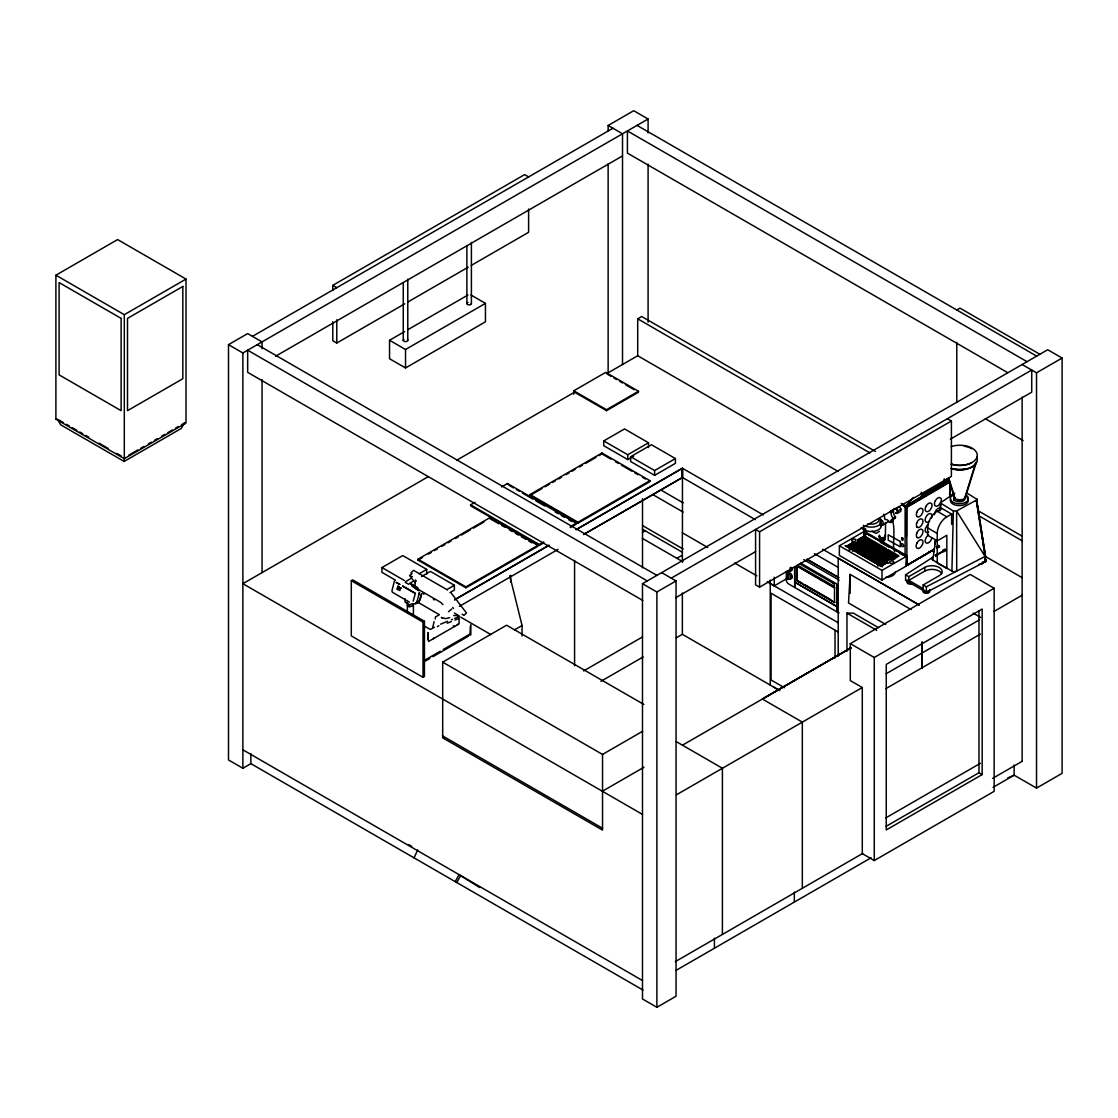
<?xml version="1.0" encoding="UTF-8"?>
<svg xmlns="http://www.w3.org/2000/svg" width="1118" height="1118" viewBox="0 0 1118 1118"><rect width="100%" height="100%" fill="white"/><g stroke="black" fill="none" stroke-linecap="round" stroke-linejoin="round"><path stroke-width="1.5" d="M351.29 580.689L351.29 635.904L423.023 677.326L424.435 676.516L424.435 621.287L352.687 579.879L351.29 580.689L423.023 622.111L424.435 621.287M407.343 612.496L407.343 601.945M413.408 615.347L413.408 604.768M423.023 677.326L423.023 622.111M428.124 632.564L428.124 639.971M435.307 618.925L435.307 617.29M459.093 618.17L459.093 623.858L428.543 641.494M522.064 635.946L522.064 625.507L509.766 575.812M606.543 373.733L637.707 355.734L637.707 318.826L641.704 316.506L875.436 451.462M838.207 656.224L838.207 558.189L919.08 604.95M850.295 643.633L850.295 680.596L862.285 687.514L862.285 853.635L874.262 860.553L994.154 791.334L994.154 588.264L970.172 574.414L850.295 643.633L874.262 657.482L994.154 588.264M874.262 860.553L874.262 657.482M922.112 668.215L922.112 642.081M937.233 539.714L937.233 562.983L946.834 568.517L946.834 535.284L937.233 540.819L927.647 535.284L927.647 527.892A13.57 7.826 -60 0 1 937.233 511.289L942.027 508.508M950.23 481.802L950.244 497.189M933.544 549.763L906.572 565.554L906.74 556.554L864.046 532.238L864.046 531.26L906.74 555.576L906.516 565.554M863.962 535.242L864.06 541.322L849.261 549.902L864.158 541.336L863.096 541.042L863.473 540.287L864.997 541.14L863.962 541.266L864.018 535.256L864.158 541.336L888.978 555.576M892.276 510.101A4.64 2.697 59.5 0 0 892.667 510.018L893.506 511.15A4.905 2.851 59.5 0 0 895.476 516.949L895.42 518.095L893.114 519.451A4.682 2.725 59.5 0 0 891.787 519.535A4.961 2.893 59.5 0 0 890.683 522.427L889.774 522.441A4.64 2.697 59.5 0 0 885.344 519.618L884.506 518.5A4.905 2.851 59.5 0 0 883.653 514.238M906.684 565.526L933.991 549.427L906.6 565.512L906.796 556.596L906.74 560.719M966.637 492.842L977.356 499.592L956.617 510.954L956.715 571.088A3.396 1.956 0 0 1 951.921 571.088L953.375 511.024L940.308 502.904L954.786 493.164M882.703 541.741L884.785 539.714L883.388 538.191L884.981 537.017L883.038 538.387L882.703 541.741L881.068 541.475L879.405 536.277L880.411 540.343L882.968 540.763L884.785 539.714C887.916 534.474 876.945 541.098 879.349 535.117M457.933 616.549L457.989 615.585L453.712 615.501M55.9 419.166L124.308 458.659L186.021 423.037L186.021 279.067L117.6 239.573L55.9 275.196L55.9 419.166L57.493 419.166L60.665 424.798L124.14 461.441L124.308 457.737L125.118 458.198M893.114 519.451L893.17 518.291A4.905 2.851 59.5 0 1 891.214 512.519L890.347 511.359L892.653 510.004M911.1 609.576L850.141 574.372L848.534 602.979L885.708 624.445M414.96 586.335L415.393 580.004L416.259 581.122M880.788 519.716C877.728 532.559 887.874 521.156 880.341 519.982M864.06 541.252L864.144 535.76M935.249 555.241L935.92 556.065L943.913 550.811L935.361 555.087L935.99 556.009M944.43 549.581C945.395 547.415 947.016 552.516 944.836 550.615M895.336 513.246L897.265 513.428L897.558 511.136L895.909 508.676L893.967 508.494M895.909 508.676L899.347 506.65L900.996 509.123L900.717 511.401L897.265 513.428M882.968 524.831L885.582 522.819L885.358 537.045A3.214 1.859 0 0 1 883.639 538.065L880.187 537.814L879.475 536.528L881.068 541.475M905.077 556.862L905.147 506.272L947.184 481.565L944.263 479.901M951.921 571.088L932.775 560.048L935.724 539.728M939.889 510.94L940.923 503.827M933.53 552.25L934.033 548.896M934.788 543.865L935.277 540.511M940.28 506.985L940.783 503.631M421.724 593.896L420.256 599.528L418.453 601.736M432.68 627.715L434.105 621.524M394.556 580.34L391.915 591.017L392.516 592.33L409.44 602.113M397.281 589.158L397.966 586.125L398.93 586.643L398.134 589.787L397.183 589.27L398.022 586.293M401.502 588.138L400.579 587.593L399.853 590.653M413.171 601.177L415.379 593.323L402.815 586.07M412.71 604.013L416.511 603.441L419.529 592.358L419.026 594.259M421.444 593.616L419.04 602.309L415.071 603.51M975.804 462.377L965.351 496.001A5.646 3.256 0 0 1 960.6 500.053A5.646 3.256 0 0 1 954.213 496.825M965.323 497.664L976.238 462.433A16.952 9.782 0 0 1 951.376 468.386M417.196 601.26L416.525 603.357L415.044 603.454M902.142 505.043L905.077 506.72L902.296 504.344M916.536 512.589L917.738 510.395A4.961 2.837 -60.3 0 1 921.148 508.243L922.448 508.858A4.696 2.697 -60.3 0 1 922.588 512.673L921.386 514.853A4.961 2.837 -60.3 0 1 917.962 517.019L916.662 516.404M916.536 523.168L917.738 520.988A4.961 2.837 -60.3 0 1 921.148 518.836L922.448 519.437A4.696 2.697 -60.3 0 1 922.588 523.252L921.386 525.446A4.961 2.837 -60.3 0 1 917.962 527.598L916.662 526.983M916.536 533.482L917.738 531.288A4.961 2.837 -60.3 0 1 921.148 529.135L922.448 529.75A4.696 2.697 -60.3 0 1 922.588 533.566L921.386 535.746A4.961 2.837 -60.3 0 1 917.962 537.898L916.662 537.297M414.051 857.869L417.713 849.946M456.815 882.563L455.25 881.655L459.009 874.611L460.574 875.59L456.815 882.563L643.06 990.087M185.211 423.498L184.414 423.037L181.242 428.474L124.14 461.441M894.847 551.663C891.549 547.918 896.049 529.499 892.374 520.89M906.866 565.387L933.656 549.735M879.461 531.343L876.484 533.258A8.315 4.835 59.7 0 1 872.082 530.966M905.077 506.72L946.918 481.732M905.398 506.524L913.434 497.412M433.337 638.769L434.077 637.749M457.164 625.018L457.723 624.235M412.081 606.18L413.255 604.964M451.784 608.989L448.444 611.756M463.159 614.942L462.111 614.173M463.956 615.431L466.472 612.957L451.351 593.267M787.547 574.219L790.496 574.442A3.186 1.845 60 0 1 790.412 578.9L787.435 579.082L788.232 573.087A3.186 1.845 60 0 0 787.687 576.86M943.354 550.475L943.913 551.453M976.699 500.487L985.503 556.191L984.692 562.13A3.396 1.956 0 0 1 982.121 562.326M932.775 560.048A3.396 1.956 0 0 1 932.775 557.281L905.58 574.792L905.58 580.34L926.361 592.33L985.936 561.404A3.396 1.956 0 0 0 985.405 559.042M880.76 525.25L882.354 525.083M398.93 586.643L398.539 588.208M398.469 589.857L399.224 586.978M897.558 511.136L900.996 509.123M906.894 505.657L945.702 482.934M949.909 481.592L906.67 506.915L906.964 565.247M950.16 482.026L906.964 507.32L905.077 506.524M881.389 525.74L888.195 521.659L887.371 522.246M849.624 549.749L864.088 541.378M865.556 542.244L865.556 528.59M891.186 512.491L893.506 511.15M893.17 518.291L895.476 516.935M890.669 522.427L892.989 521.072A4.961 2.893 59.5 0 1 894.093 518.179M621.594 512.701L682.357 477.428L682.357 468.204L576.175 529.513M762.378 699.043L851.259 647.629L762.378 699.043L802.333 722.116L802.333 888.293M55.9 275.196L124.308 314.689L186.021 279.067M455.25 881.655L250.865 763.65L242.872 768.262L228.491 759.96L228.491 344.665L247.665 333.583L262.059 341.898L262.059 348.704M608.136 130.708L608.136 125.482L633.71 110.71L648.091 119.011L648.091 132.902M332.787 290.554L332.787 285.369L524.608 174.618L528.604 176.923M252.458 336.364L612.93 128.249M228.491 344.665L242.872 352.967L648.091 119.011M275.629 356.209L622.516 155.933M128.822 455.138L137.835 449.939M140.84 448.192L143.845 446.459M148.359 443.86L151.363 442.127M154.368 440.394L157.372 438.661M161.872 436.048L164.877 434.315M167.896 432.582L172.396 429.983M175.4 428.25L178.405 426.503M181.409 424.77L184.414 423.037M332.787 321.704L332.787 340.738L336.784 343.044L404.758 303.803M407.777 302.056L468.19 267.188M471.209 265.441L528.604 232.306L528.604 209.052M470.916 294.97L485.45 303.369L485.45 321.816L405.527 367.962L389.539 358.738L389.539 340.277L404.618 331.571M407.637 329.824L467.953 295.012M389.539 340.277L405.527 349.501L485.45 303.369M573.772 394.249L573.772 390.811L605.732 372.35L638.504 391.272L638.504 392.194L606.543 410.641L574.568 392.194L456.815 460.169M428.124 476.743L242.872 583.694L642.487 814.407M573.772 390.811L606.543 409.719L638.504 391.272M543.739 542.873L539.309 545.444L470.58 505.755L470.58 504.833L475.01 502.275M501.591 486.931L507.502 483.507L576.231 523.196L576.231 524.118L570.32 527.528M395.451 580.144L381.965 572.346L381.965 567.553L402.746 555.562L426.713 569.397L426.713 574.191M633.682 456.13L627.743 459.568L603.762 445.719L603.762 440.925L624.543 428.921L648.524 442.77L648.524 447.563M417.964 559.196L489.894 517.676L537.856 545.36L537.856 546.283L465.913 587.802L417.964 560.118L417.964 559.196L465.913 586.88L537.856 545.36M530.044 494.533L601.973 453L649.935 480.684L649.935 481.606L578.006 523.14L530.044 495.456L530.044 494.533L578.006 522.218L649.935 480.684M417.964 560.118L422.464 557.533M428.46 554.067L431.45 552.334M434.455 550.601L437.445 548.882M441.945 546.283L444.936 544.55M447.941 542.817L450.931 541.084M455.431 538.499L458.422 536.766M461.427 535.033L470.412 529.834M473.417 528.115L483.898 522.05M530.044 495.456L542.034 488.538M545.025 486.805L549.525 484.206M552.53 482.473L555.52 480.754M558.525 479.021L561.515 477.288M566.015 474.689L569.006 472.956M572.011 471.237L575.001 469.504M579.501 466.905L582.492 465.172M585.497 463.439L595.978 457.388M598.982 455.655L601.973 453.922L610.973 459.121M405.932 581.402L410.39 578.831M419.292 573.688L426.713 569.397M603.762 440.925L627.743 454.76L648.524 442.77M412.584 581.695L409.621 583.414L412.626 585.133M421.5 576.553L430.402 571.41L454.383 585.259L454.383 590.052L449.925 592.624M630.636 456.717L651.417 444.712L675.398 458.562L675.398 463.355L654.617 475.36L630.636 461.51L630.636 456.717L654.617 470.552L675.398 458.562M411.815 603.762L409.887 604.88L405.093 602.113L405.093 598.675M446.962 589.535L454.383 585.259M470.58 504.833L539.309 544.508L543.739 541.951M570.32 526.606L576.231 523.196M454.509 599.751L548.924 545.249M454.663 599.835L549.078 545.332M576.063 529.764L682.455 468.344L682.455 532.923M956.784 309.979L959.985 308.135L1039.866 354.266M435.643 616.87L439.053 614.9M459.4 606.347L558.036 549.399M583.456 534.544L682.525 477.526L755.335 519.646M434.371 627.24L430.779 629.308M437.306 626.625L438.913 625.773M642.431 532.28L645.1 530.729M425.567 659.718L440.254 651.235M443.203 649.544L469.644 634.269M470.063 633.934L470.357 626.136M425.497 660.976L429.941 658.404M432.918 656.699L468.512 636.142M469.993 635.29L470.832 634.8L470.832 624.529M442.686 662.135L602.532 754.426L602.532 830.101L442.686 737.81L442.686 662.135L506.622 625.214L643.842 704.452M514.573 629.825L522.064 625.507M661.674 572.612L676.055 580.913L676.055 996.222L656.881 1007.29L642.487 998.989L642.487 583.694L1047.72 349.738L1062.1 358.039L1062.1 773.335L1036.526 788.106L1014.152 775.179L1007.737 777.946M671.261 578.146L1031.732 370.03L1031.732 392.18L950.412 439.136M759.583 531.777L951.404 421.025L951.404 476.408L759.583 587.146L755.586 584.84L755.586 529.471L759.583 531.777L759.583 587.146M642.487 583.694L656.881 591.995L676.055 580.913M1022.131 364.496L1036.526 372.811L1062.1 358.039M675.775 597.697L755.586 551.621M583.638 670.926L642.515 636.925M600.953 681.309L643.157 656.937M676.334 637.791L682.357 634.311L682.357 593.015M839.366 545.766L863.725 531.707L906.363 556.317L906.363 565.987L882.004 580.046L839.366 555.436L839.366 545.766L882.004 570.39L906.363 556.317M767.269 581.849L774.271 585.86L786.261 578.942M849.4 549.651L863.725 541.378L894.596 559.196M834.88 587.635L797.26 565.918L797.26 580.689L802.081 583.121M880.607 540.525L881.767 539.854M937.233 540.819L937.233 533.426A13.57 7.826 -60 0 1 946.834 516.823L951.628 514.056L951.628 524.398M832.994 583.568L833.371 583.344A1.593 0.922 60 0 1 834.503 585.301A1.593 0.922 60 0 1 833.371 585.958L798.014 565.54A1.593 0.922 60 0 1 797.455 565.037M908.78 576.636L924.768 567.413A10.174 5.87 0 0 1 939.148 567.413A10.174 5.87 0 0 1 939.148 575.714L923.175 584.952L923.175 588.641L908.78 580.34L908.78 576.636L905.58 574.792M602.532 754.426L642.682 731.242M908.78 580.34L924.768 571.102A10.174 5.87 0 0 1 941.789 573.744M602.378 791.251L644.01 767.214M682.455 745.189L851.343 647.685M676.488 794.786L862.285 687.514M886.197 673.707L979.564 619.791M994.014 611.462L1022.131 595.223M885.749 688.73L980.416 634.074M885.749 817.929L980.416 763.273M886.057 826.37L978.963 772.734L982.163 774.578L982.163 609.03L886.253 664.399L886.253 829.947L982.163 774.578M675.286 961.648L862.733 853.425M992.658 778.352L1022.131 761.344M675.901 970.466L871.118 857.758M993.063 787.351L1014.152 775.179L1014.152 765.145M584.644 533.915L622.516 512.17M676.865 558.301L682.204 555.227M923.175 584.952L926.361 586.796L985.503 556.191L976.391 500.64L985.07 556.429L956.617 510.954L953.375 511.024M901.751 537.856L901.695 539.589A1.439 0.852 59 0 0 902.925 540.329L902.981 538.583M458.017 617.066L459.582 616.27M440.576 624.165L447.549 621.328M451.365 619.777L452.538 619.288M454.733 618.408L457.583 617.248M447.214 623.215L451.309 621.552M454.956 620.071L459.232 618.324M882.354 521.184L880.746 521.17M449.702 617.611L445.803 618.645L441.68 617.625M790.957 567.259A3.186 1.845 60 0 1 790.412 571.032L787.491 571.284M892.989 521.072L892.08 521.1A4.64 2.697 59.5 0 0 891.703 520.499M846.955 651.375L846.955 613.125L853.355 613.125L878.524 627.673M409.929 606.85L407.343 605.439M407.888 606.599L412.179 606.194L413.408 604.88L412.877 603.846M867.806 523.853L872.571 524.16A7.84 4.528 0 0 0 878.86 520.471L878.776 518.626M880.677 538.01L881.781 538.345A2.446 1.411 0 0 0 883.597 538.163L884.31 537.758A2.446 1.411 0 0 0 884.52 537.506M411.34 576.287L412.444 576.706M861.195 527.794L865.011 530.421L868.868 531.385A10.551 6.093 0 0 0 873.186 531.427L875.198 531.064A9.95 5.744 0 0 0 880.537 527.934L881.124 526.774A10.551 6.093 0 0 0 880.998 524.286L880.313 521.715M879.852 537.618L880.341 537.856A2.655 1.537 0 0 1 879.768 537.199A2.432 1.411 0 0 1 880.09 536.123M885.917 562.969C889.788 564.003 886.029 560.216 885.917 562.969A9.182 5.297 0 0 0 877.854 565.708M405.275 582.31L408.685 584.281M946.89 479.874L950.146 481.746L950.188 497.105L950.188 481.774L950.16 497.356M901.192 503.435L905.58 505.937M905.314 506.091L906.712 506.887L906.474 536.43M880.271 542.23L889.229 547.331M899.683 553.284L902.673 554.989M845.082 545.584L882.423 566.84M637.05 125.384L1036.679 356.111M1027.037 361.673L627.422 130.96L627.422 153.11L1007.43 372.504M608.136 125.482L622.516 133.783L622.516 364.496M985.419 418.803L1023.11 440.562M947.407 418.719L951.404 421.025M949.336 494.128L952.354 495.861M979.494 511.541L1021.712 535.913M637.707 318.826L869.93 452.902M978.516 515.58L1022.243 540.832M940.378 507.558L953.277 515.007M937.233 511.289L946.834 516.823M637.707 355.734L838.262 471.53M986.048 556.848L1022.243 577.74M927.647 527.892L937.233 533.426M607.982 374.572L610.889 376.249M613.796 377.926L616.703 379.603M619.61 381.28L622.516 382.957M625.423 384.634L634.144 389.665M973.177 613.111L980.668 617.429M682.357 468.204L763.287 514.923M822.708 549.259L919.234 604.95M814.421 553.662L838.207 567.399M332.787 285.369L336.784 287.675M807.224 559.293L838.835 577.545M807.042 559.405L838.64 577.643M803.66 559.615L838.262 579.599A3.186 1.845 60 0 1 839.129 580.298M800.642 563.095L836.767 583.945L836.767 611.756M799.482 563.779L833.371 583.344M615.459 461.706L618.464 463.439M621.454 465.172L631.949 471.237M634.94 472.956L637.945 474.689M642.445 477.288L645.435 479.021M660.598 489.852L683.168 502.876M653.08 494.743L683.168 512.114M805.086 584.854L830.66 599.625M797.26 580.689L834.88 602.406M836.669 606.375L794.716 582.157L836.669 606.487M846.955 613.125L876.694 630.3M707.764 547.513L682.357 532.797L682.357 562.047M734.54 562.969L756.844 575.826M770.637 583.778L838.207 622.768M838.207 632.005L771.071 593.239L771.071 679.996L784.459 687.724M642.543 525.572L683.168 549.022M642.431 529.191L681.91 551.999M642.347 538.359L682.916 561.781M508.997 485.296L513.469 487.881M516.46 489.614L519.451 491.333M522.441 493.066L532.895 499.103M535.885 500.822L544.857 506.007M555.311 512.044L558.301 513.763M561.292 515.496L564.283 517.215M568.769 519.8L571.745 521.533M257.252 344.665L656.881 575.379M647.28 580.913L247.665 350.2L247.665 372.35L642.766 600.45M498.894 523.783L489.894 518.598L489.894 517.676M501.884 525.516L504.875 527.249M509.375 529.834L512.379 531.567M515.37 533.3L518.375 535.033M521.365 536.766L525.865 539.351M528.856 541.084L531.861 542.817M682.357 634.311L779.735 690.561L773.726 687.081M447.438 589.941L413.52 570.362L411.005 572.835L411.522 573.506M381.965 567.553L404.436 580.535M418.076 589.284L440.66 602.322L442.924 604.572M454.369 613.041L458.757 615.571M460.784 617.206L490.942 634.619M676.418 741.709L722.41 768.262L722.41 934.382M399.839 584.351L396.024 582.31L399.657 584.421M402.634 586.139L415.197 593.392M417.671 602.155L439.053 614.509M453.265 625.787L454.565 626.527M424.519 626.15L430.22 629.434M58.988 420.019L63.433 422.59M66.409 424.309L69.372 426.028M72.349 427.733L76.807 430.304M79.769 432.023L82.746 433.742M85.709 435.447L88.685 437.166M99.069 443.161L107.985 448.304M116.887 453.447L121.345 456.018M442.532 735.882L602.532 828.256M242.872 749.815L642.487 980.528M411.019 583.694L417.741 587.747M411.396 584.532L414.666 586.447M408.713 844.579L411.717 846.368M415.742 587.118L417.908 588.459M412.025 586.209L418.677 590.528M441.358 617.388L442.518 618.114M462 876.484L479.762 887.594M415.407 588.334L418.705 590.57M938.631 547.121C941.007 548.267 938.268 543.516 938.058 546.143M883.038 538.387L884.785 539.714L884.058 538.247M884.953 535.159L885.596 536.277M452.72 607.451L453.517 608.444M411.969 573.758L409.579 575.532L415.071 582.688M901.276 545.291L901.765 546.045A1.803 1.062 59 0 0 903.037 546.66L903.47 546.367A1.663 0.978 59 0 0 903.386 544.941L902.897 544.186A1.803 1.062 59 0 0 901.639 543.572L901.206 543.865A1.803 1.062 59 0 0 901.262 545.277M883.402 540.134L883.863 541.07M948.875 478.378L954.339 496.001M948.441 478.448L954.395 497.664M976.741 498.67L977.23 502.122M977.733 505.574L979.466 517.648M979.955 521.1L980.444 524.552M980.947 527.989L981.688 533.174M982.177 536.626L982.68 540.064M983.169 543.516L983.672 546.968M984.413 552.152L984.902 555.59M770.246 583.568L770.246 580.102L770.26 685.082M682.455 468.33L682.455 477.568M1036.526 372.811L1036.526 788.106M1022.131 397.072L1022.131 761.4M985.503 556.191L985.503 561.739M978.963 610.666L978.963 772.734M956.784 342.401L956.784 402.27M947.184 478.49L947.184 482.054M944.291 478.797L944.291 481.872L921.316 495.316L921.316 492.255M926.361 586.796L926.361 592.33M924.768 567.413L924.768 571.102M922.07 642.053L922.07 668.201M882.004 570.39L882.004 580.046M864.144 528.94L864.144 532.35M863.725 531.707L863.725 541.378M863.501 525.32L863.501 529.694M850.141 574.372L850.141 593.406M835.02 630.161L835.02 657.915M794.716 566.672L794.716 587.481L794.632 566.574M794.339 892.052L794.339 902.086M790.077 567.748L790.077 570.991M790.077 573.981L790.077 578.858M788.19 574.638L788.19 579.515M786.345 571.354L786.345 580.032A3.186 1.845 60 0 0 788.609 583.945L838.262 612.622A3.186 1.845 60 0 0 839.129 612.916M774.271 577.209L774.271 585.86M714.416 938.184L714.416 948.232M656.881 591.995L656.881 1007.29M654.617 470.552L654.617 475.36M648.091 164.164L648.091 322.18M642.515 498.726L642.515 567.832M627.743 454.76L627.743 459.568M608.136 163.871L608.136 373.258M606.543 409.719L606.543 410.641M601.973 453L601.973 453.922M578.006 522.218L578.006 523.14M574.582 560.411L574.582 665.783M539.309 544.508L539.309 545.444M510.646 575.323L510.646 582.226M507.502 483.507L507.502 484.429M471.405 242.438L471.405 303.551M466.877 245.932L466.877 303.551M465.913 586.88L465.913 587.802M428.278 632.718L428.278 640.139M407.777 279.165L407.777 340.277M405.527 349.501L405.527 367.962M403.263 282.658L403.263 340.277M336.784 319.79L336.784 343.044M262.059 379.687L262.059 572.612M250.865 753.588L250.865 763.65M242.872 352.967L242.872 768.262M124.308 314.689L124.308 458.659M407.483 339.62A2.264 1.3 0 0 1 406.812 341.353A2.264 1.3 0 0 1 403.794 341.116A2.264 1.3 0 0 1 403.919 339.355M471.321 303.216A2.264 1.3 0 0 1 469.909 304.781A2.264 1.3 0 0 1 467.086 304.096A2.264 1.3 0 0 1 468.009 302.419M791.991 567.609A3.186 1.845 60 0 1 790.552 570.571M787.757 574.233A3.186 1.845 60 0 1 789.867 572.905A3.186 1.845 60 0 1 792.243 576.483A3.186 1.845 60 0 1 790.552 578.439M951.152 446.585A17.413 10.048 0 0 1 977.258 455.292A17.413 10.048 0 0 1 951.152 463.998M976.671 457.304A17.413 10.048 0 0 1 970.452 467.883A17.413 10.048 0 0 1 951.152 468.61M971.849 462.586A16.952 9.782 0 0 1 951.376 464.138M964.247 446.208A16.952 9.782 0 0 1 971.849 448.737M965.03 496.825A5.185 2.991 0 0 1 964.331 498.321M962.43 499.411A5.185 2.991 0 0 1 957.246 499.411M955.345 498.321A5.185 2.991 0 0 1 954.66 496.825M954.213 500.515A5.646 3.256 0 0 1 954.395 499.662M964.135 469.113A16.504 9.531 0 0 1 955.583 469.113M967.182 497.762A9.042 5.227 0 0 1 960.53 505.56A9.042 5.227 0 0 1 950.621 499.033M965.742 494.841A9.042 5.227 0 0 1 965.742 502.22A9.042 5.227 0 0 1 952.955 502.22A9.042 5.227 0 0 1 952.955 494.841M964.82 497.692A5.646 3.256 0 0 1 958.615 501.772A5.646 3.256 0 0 1 954.465 496.895M953.71 500.375A5.646 3.256 0 0 1 953.892 499.536M983.183 561.837A3.396 1.956 0 0 1 979.033 564.227M929.757 589.563A3.396 1.956 0 0 1 926.361 591.52A3.396 1.956 0 0 1 922.979 589.563M929.645 590.905A3.396 1.956 0 0 1 925.494 593.295A3.396 1.956 0 0 1 923.971 590.024M910.387 582.296A3.396 1.956 0 0 1 907.103 579.823M912.777 583.568A3.396 1.956 0 0 1 908.682 583.875A3.396 1.956 0 0 1 907.103 581.667M880.97 523.364A10.453 6.037 0 0 1 865.08 525.991M880.327 518.794A10.523 6.079 0 0 1 880.718 523.308M894.945 518.025A4.682 2.725 59.5 0 1 895.42 518.095M894.987 508.746A2.278 1.328 59.7 0 1 897.447 511.192A2.278 1.328 59.7 0 1 895.811 512.603M916.914 516.264A4.696 2.697 -60.3 0 1 916.774 512.449M939.483 508.103A4.961 2.837 -60.3 0 0 936.059 510.255L934.858 512.435A4.696 2.697 -60.3 0 0 934.466 514.629M929.617 521.044A4.961 2.837 -60.3 0 1 927.004 522.302L925.704 521.701A4.696 2.697 -60.3 0 1 925.578 517.872L926.78 515.691A4.961 2.837 -60.3 0 1 930.19 513.539L931.504 514.14A4.696 2.697 -60.3 0 1 931.629 517.955M916.914 526.844A4.696 2.697 -60.3 0 1 916.774 523.028M928.737 532.042A4.961 2.837 -60.3 0 1 927.004 532.601L925.704 532A4.696 2.697 -60.3 0 1 925.578 528.185L926.78 525.991A4.961 2.837 -60.3 0 1 928.471 524.412M916.914 537.157A4.696 2.697 -60.3 0 1 916.774 533.328M931.937 537.716A4.696 2.697 -60.3 0 1 931.629 538.848L930.428 541.042A4.961 2.837 -60.3 0 1 927.004 543.194L925.704 542.579A4.696 2.697 -60.3 0 1 925.578 538.764L926.78 536.584A4.961 2.837 -60.3 0 1 928.471 534.991M895.211 571.927A9.182 5.297 0 0 1 885.973 577.265M877.854 565.778A9.182 5.297 0 0 1 885.875 563.123A9.391 5.422 0 0 1 888.279 563.318M869.594 553.731A9.182 5.297 0 0 1 866.911 557.505M852.447 551.118A9.182 5.297 0 0 1 860.469 548.463M860.259 548.253A9.391 5.422 0 0 1 869.58 553.648M901.751 537.73A1.439 0.852 59 0 1 902.981 538.471M846.298 546.269C848.338 548.672 849.093 544.089 846.298 546.269M848.087 547.303C850.113 549.707 850.868 545.109 848.087 547.303M848.185 545.179C850.225 547.596 850.98 542.999 848.185 545.179M849.862 548.323C851.888 550.727 852.643 546.143 849.862 548.323M849.96 546.213C851.986 548.617 852.685 544.047 849.96 546.213M850.071 544.103C852.112 546.492 852.81 541.951 850.071 544.103M851.636 549.343C853.663 551.747 854.431 547.163 851.636 549.343M851.734 547.233C853.775 549.637 854.529 545.053 851.734 547.233M851.846 545.123C853.872 547.527 854.641 542.943 851.846 545.123M851.958 543.013L854.152 543.124L852.028 542.845M853.411 550.377C855.438 552.781 856.206 548.197 853.411 550.377M853.509 548.267C855.55 550.671 856.304 546.073 853.509 548.267M853.621 546.143L855.815 546.269L853.705 545.989M853.733 544.033C855.731 546.45 856.556 541.853 853.733 544.033M855.186 551.398L857.38 551.509L855.27 551.23M855.298 549.287C857.296 551.691 858.121 547.107 855.298 549.287M855.396 547.177C857.436 549.581 858.191 544.997 855.396 547.177M855.508 545.067C857.534 547.471 858.303 542.887 855.508 545.067M855.605 542.957C857.646 545.36 858.4 540.763 855.605 542.957M856.961 552.418C859.001 554.835 859.756 550.238 856.961 552.418M857.073 550.308C859.099 552.711 859.854 548.127 857.073 550.308M857.171 548.197C859.211 550.601 859.966 546.017 857.171 548.197M857.282 546.087C859.309 548.491 860.077 543.907 857.282 546.087M857.38 543.977C859.421 546.381 860.175 541.797 857.38 543.977M857.492 541.867C859.518 544.27 860.287 539.687 857.492 541.867M857.604 539.756C859.63 542.16 860.385 537.562 857.604 539.756M858.736 553.452C860.776 555.856 861.531 551.272 858.736 553.452M858.848 551.342C860.874 553.745 861.643 549.162 858.848 551.342M858.945 549.231C860.986 551.635 861.74 547.037 858.945 549.231M859.057 547.107C861.084 549.525 861.852 544.927 859.057 547.107M859.169 544.997C861.195 547.401 861.95 542.817 859.169 544.997M859.267 542.887C861.293 545.291 861.992 540.721 859.267 542.887M859.379 540.777C861.405 543.18 862.174 538.596 859.379 540.777M859.476 538.666C861.517 541.07 862.271 536.486 859.476 538.666M860.511 554.472C862.551 556.876 863.306 552.292 860.511 554.472M860.622 552.362C862.649 554.766 863.417 550.182 860.622 552.362M860.72 550.252C862.761 552.655 863.515 548.072 860.72 550.252M860.832 548.141C862.858 550.545 863.627 545.961 860.832 548.141M860.944 546.031C862.97 548.435 863.669 543.865 860.944 546.031M861.042 543.921C863.082 546.325 863.837 541.727 861.042 543.921M861.153 541.797C863.18 544.214 863.948 539.617 861.153 541.797M861.251 539.687C863.292 542.09 864.046 537.506 861.251 539.687M861.363 537.576C863.389 539.98 864.158 535.396 861.363 537.576M862.285 555.506C864.326 557.91 865.08 553.312 862.285 555.506M862.397 553.382C864.424 555.8 865.192 551.202 862.397 553.382M862.509 551.272C864.535 553.689 865.234 549.12 862.509 551.272M862.607 549.162C864.647 551.565 865.402 546.981 862.607 549.162M862.719 547.051C864.745 549.455 865.514 544.871 862.719 547.051M862.816 544.941C864.857 547.345 865.611 542.761 862.816 544.941M862.928 542.831C864.955 545.235 865.723 540.651 862.928 542.831M863.138 538.596C865.164 541.014 865.933 536.416 863.138 538.596M863.25 536.486C865.276 538.89 866.031 534.306 863.25 536.486M864.074 556.526C866.101 558.93 866.855 554.346 864.074 556.526M864.172 554.416C866.212 556.82 866.967 552.236 864.172 554.416M864.284 552.306C866.31 554.71 867.065 550.126 864.284 552.306M864.382 550.196C866.422 552.585 867.121 548.044 864.382 550.196M864.494 548.072L866.688 548.197L864.577 547.918M864.591 545.961C866.632 548.365 867.386 543.781 864.591 545.961M864.703 543.851C866.73 546.255 867.498 541.671 864.703 543.851M864.815 541.741C866.841 544.145 867.596 539.561 864.815 541.741M864.913 539.631C866.953 542.034 867.708 537.451 864.913 539.631M865.025 537.52C867.051 539.924 867.82 535.34 865.025 537.52M865.849 557.547C867.875 559.964 868.574 555.394 865.849 557.547M865.947 555.436C867.987 557.84 868.686 553.284 865.947 555.436M866.059 553.326C868.085 555.73 868.854 551.146 866.059 553.326M866.157 551.216C868.197 553.62 868.952 549.036 866.157 551.216M866.268 549.106C868.295 551.509 869.063 546.926 866.268 549.106M866.38 546.995C868.406 549.399 869.161 544.815 866.38 546.995M866.478 544.885C868.518 547.289 869.273 542.691 866.478 544.885M866.59 542.761C868.616 545.179 869.385 540.581 866.59 542.761M866.688 540.651C868.728 543.055 869.483 538.471 866.688 540.651M866.799 538.541C868.826 540.944 869.594 536.361 866.799 538.541M867.624 558.581C869.65 560.984 870.419 556.401 867.624 558.581M867.722 556.471C869.762 558.874 870.517 554.276 867.722 556.471M867.834 554.36C869.86 556.764 870.629 552.166 867.834 554.36M867.945 552.236C869.972 554.64 870.726 550.056 867.945 552.236M868.043 550.126C870.07 552.53 870.838 547.946 868.043 550.126M868.155 548.016C870.181 550.419 870.936 545.836 868.155 548.016M868.253 545.905C870.293 548.309 871.048 543.725 868.253 545.905M868.365 543.795C870.391 546.199 871.16 541.615 868.365 543.795M868.462 541.685C870.503 544.089 871.257 539.491 868.462 541.685M868.574 539.561C870.601 541.978 871.369 537.381 868.574 539.561M869.399 559.601L871.593 559.713L869.483 559.447M869.497 557.491C871.537 559.894 872.292 555.311 869.497 557.491M869.608 555.38C871.635 557.784 872.403 553.2 869.608 555.38M869.72 553.27C871.747 555.674 872.501 551.09 869.72 553.27M869.818 551.16C871.858 553.564 872.613 548.966 869.818 551.16M869.93 549.036C871.956 551.453 872.725 546.856 869.93 549.036M870.028 546.926C872.068 549.329 872.823 544.745 870.028 546.926M870.139 544.815C872.166 547.219 872.934 542.635 870.139 544.815M870.251 542.705C872.264 545.109 872.962 540.539 870.251 542.705M870.349 540.595C872.375 542.999 873.144 538.415 870.349 540.595M871.174 560.635C873.2 563.039 873.969 558.441 871.174 560.635M871.285 558.511C873.312 560.929 874.066 556.331 871.285 558.511M871.383 556.401C873.424 558.804 874.178 554.221 871.383 556.401M871.495 554.29C873.521 556.694 874.276 552.11 871.495 554.29M871.593 552.18C873.633 554.584 874.388 550 871.593 552.18M871.705 550.07C873.731 552.474 874.5 547.89 871.705 550.07M871.802 547.96C873.829 550.363 874.528 545.794 871.802 547.96M871.914 545.85C873.955 548.239 874.653 543.697 871.914 545.85M872.026 543.725C874.052 546.143 874.807 541.545 872.026 543.725M872.124 541.615C874.164 544.019 874.919 539.435 872.124 541.615M872.948 561.655C874.975 564.059 875.743 559.475 872.948 561.655M873.06 559.545C875.087 561.949 875.841 557.365 873.06 559.545M873.158 557.435C875.198 559.839 875.953 555.241 873.158 557.435M873.27 555.325C875.296 557.728 876.065 553.13 873.27 555.325M873.368 553.2C875.408 555.604 876.163 551.02 873.368 553.2M873.479 551.09C875.506 553.494 876.274 548.91 873.479 551.09M873.591 548.98C875.618 551.384 876.372 546.8 873.591 548.98M873.689 546.87C875.729 549.273 876.484 544.69 873.689 546.87M873.801 544.759C875.827 547.163 876.596 542.579 873.801 544.759M873.899 542.649C875.939 545.053 876.694 540.455 873.899 542.649M874.723 562.675C876.764 565.079 877.518 560.495 874.723 562.675M874.835 560.565C876.861 562.969 877.63 558.385 874.835 560.565M874.933 558.455C876.973 560.859 877.728 556.275 874.933 558.455M875.045 556.345C877.071 558.748 877.84 554.165 875.045 556.345M875.156 554.235C877.183 556.638 877.937 552.054 875.156 554.235M875.254 552.124C877.281 554.528 878.049 549.93 875.254 552.124M875.366 550C877.392 552.418 878.147 547.82 875.366 550M875.464 547.89C877.504 550.294 878.259 545.71 875.464 547.89M875.576 545.78C877.602 548.183 878.371 543.6 875.576 545.78M875.673 543.669C877.714 546.073 878.469 541.489 875.673 543.669M876.498 563.71C878.538 566.113 879.293 561.529 876.498 563.71M876.61 561.599C878.636 564.003 879.405 559.405 876.61 561.599M876.708 559.475C878.734 561.893 879.433 557.323 876.708 559.475M876.819 557.365C878.846 559.769 879.614 555.185 876.819 557.365M876.931 555.255C878.958 557.658 879.712 553.075 876.931 555.255M877.029 553.144L879.223 553.256L877.113 552.977M877.141 551.034C879.139 553.438 879.964 548.854 877.141 551.034M877.239 548.924C879.279 551.328 880.034 546.744 877.239 548.924M877.35 546.814C879.377 549.217 880.145 544.62 877.35 546.814M877.462 544.69C879.489 547.107 880.243 542.51 877.462 544.69M878.287 564.744C880.327 567.147 881.082 562.564 878.287 564.744M878.385 562.62C880.411 565.023 881.11 560.453 878.385 562.62M878.496 560.509C880.523 562.913 881.277 558.329 878.496 560.509M878.594 558.399C880.635 560.803 881.389 556.205 878.594 558.399M878.706 556.289C880.732 558.693 881.501 554.095 878.706 556.289M878.804 554.165C880.844 556.568 881.599 551.985 878.804 554.165M878.916 552.054C880.942 554.458 881.711 549.874 878.916 552.054M879.014 549.944C881.054 552.348 881.809 547.764 879.014 549.944M879.125 547.834C881.152 550.238 881.92 545.654 879.125 547.834M879.237 545.724C881.264 548.127 882.018 543.544 879.237 545.724M880.076 565.764C882.102 568.168 882.857 563.584 880.076 565.764M880.173 563.654C882.214 566.057 882.968 561.474 880.173 563.654M880.271 561.529C882.298 563.933 883.052 559.349 880.271 561.529M880.369 559.419C882.409 561.823 883.164 557.239 880.369 559.419M880.481 557.309C882.507 559.713 883.276 555.129 880.481 557.309M880.579 555.199C882.619 557.602 883.374 553.019 880.579 555.199M880.691 553.089C882.717 555.492 883.486 550.894 880.691 553.089M880.802 550.964C882.829 553.382 883.583 548.784 880.802 550.964M880.9 548.854C882.94 551.258 883.695 546.674 880.9 548.854M881.012 546.744C883.038 549.148 883.807 544.564 881.012 546.744M881.948 564.674C883.989 567.078 884.743 562.494 881.948 564.674M882.06 562.564C884.086 564.967 884.855 560.384 882.06 562.564M882.144 560.439C884.184 562.857 884.939 558.259 882.144 560.439M882.256 558.329C884.282 560.733 885.051 556.149 882.256 558.329M882.368 556.219C884.394 558.623 885.149 554.039 882.368 556.219M882.465 554.109C884.492 556.512 885.26 551.929 882.465 554.109M882.577 551.999C884.604 554.402 885.358 549.818 882.577 551.999M882.675 549.888C884.715 552.292 885.47 547.708 882.675 549.888M882.787 547.778C884.813 550.182 885.512 545.612 882.787 547.778M883.835 563.598C885.861 566.001 886.63 561.404 883.835 563.598M883.933 561.474C885.973 563.891 886.728 559.293 883.933 561.474M884.031 559.363C886.057 561.767 886.826 557.183 884.031 559.363M884.142 557.253C886.169 559.657 886.923 555.059 884.142 557.253M884.24 555.129C886.281 557.533 887.035 552.949 884.24 555.129M884.352 553.019C886.378 555.422 887.077 550.853 884.352 553.019M884.45 550.908C886.49 553.312 887.245 548.728 884.45 550.908M884.562 548.798C886.588 551.202 887.357 546.618 884.562 548.798M885.819 560.398C887.86 562.801 888.614 558.203 885.819 560.398M885.917 558.273C887.944 560.677 888.712 556.093 885.917 558.273M886.015 556.163C888.055 558.567 888.81 553.983 886.015 556.163M886.127 554.053C888.153 556.457 888.922 551.859 886.127 554.053M886.225 551.929C888.265 554.332 888.964 549.79 886.225 551.929M886.336 549.818L888.53 549.944L886.42 549.665M887.706 559.307C889.732 561.711 890.431 557.141 887.706 559.307M887.79 557.183C889.83 559.587 890.529 555.031 887.79 557.183M887.902 555.073C889.928 557.477 890.697 552.893 887.902 555.073M888.013 552.963C890.04 555.366 890.794 550.783 888.013 552.963M888.111 550.853C890.152 553.256 890.906 548.672 888.111 550.853M889.593 558.217C891.619 560.621 892.374 556.037 889.593 558.217M889.676 556.093C891.703 558.511 892.471 553.913 889.676 556.093M889.788 553.983C891.815 556.387 892.569 551.803 889.788 553.983M889.886 551.873C891.926 554.276 892.681 549.693 889.886 551.873M891.367 559.252C893.394 561.655 894.148 557.057 891.367 559.252M891.465 557.127C893.506 559.531 894.26 554.947 891.465 557.127M891.563 555.017C893.589 557.421 894.358 552.823 891.563 555.017M891.661 552.893C893.701 555.311 894.456 550.713 891.661 552.893M893.24 558.161C895.28 560.565 896.035 555.981 893.24 558.161M893.352 556.051C895.378 558.455 896.147 553.857 893.352 556.051M893.436 553.927C895.476 556.331 896.231 551.747 893.436 553.927M895.127 557.071C897.153 559.475 897.922 554.891 895.127 557.071M895.239 554.961C897.265 557.365 898.02 552.781 895.239 554.961M897.013 555.981C899.04 558.385 899.794 553.801 897.013 555.981M851.623 540.134L851.72 540.791A2.04 1.174 0 0 0 852.852 541.489L854.543 541.475A2.404 1.384 0 0 0 855.815 540.791L855.899 539.798A2.04 1.174 0 0 0 854.767 539.114L853.076 539.114A2.404 1.384 0 0 0 851.804 539.812L851.623 540.134M889.439 561.963L889.523 562.62A2.04 1.174 0 0 0 890.669 563.318L892.36 563.304A2.404 1.384 0 0 0 893.617 562.62L893.715 561.627A2.04 1.174 0 0 0 892.569 560.943L890.878 560.943A2.404 1.384 0 0 0 889.621 561.641L889.439 561.963M928.862 551.551L929.533 552.376L928.904 551.453M936.465 546.59C937.08 550.531 939.204 545.724 936.465 546.59M936.856 546.94L937.513 547.764L936.856 546.94M942.865 550.28C943.48 554.221 945.59 549.413 942.865 550.28M926.095 506.161L925.578 507.292A4.696 2.697 -60.3 0 0 925.704 511.108L927.004 511.723A4.961 2.837 -60.3 0 0 930.428 509.57L931.629 507.376A4.696 2.697 -60.3 0 0 931.504 503.561L930.204 502.946A4.961 2.837 -60.3 0 0 926.78 505.098L926.095 506.161M935.375 500.724L934.858 501.856A4.696 2.697 -60.3 0 0 934.997 505.671L936.297 506.286A4.961 2.837 -60.3 0 0 939.721 504.12L940.923 501.94A4.696 2.697 -60.3 0 0 940.783 498.125L939.483 497.51A4.961 2.837 -60.3 0 0 936.059 499.662L935.375 500.724M917.053 542.929L916.536 544.061A4.696 2.697 -60.3 0 0 916.662 547.876L917.962 548.491A4.961 2.837 -60.3 0 0 921.386 546.339L922.588 544.145A4.696 2.697 -60.3 0 0 922.448 540.329L921.148 539.714A4.961 2.837 -60.3 0 0 917.738 541.881L917.053 542.929M182.821 286.46L127.508 318.378L127.508 410.669L182.821 378.736L182.821 286.46M900.311 541.503L888.209 534.781L888.209 540.12L900.311 546.828L900.311 541.503M834.503 587.858L796.882 566.141L796.882 580.913L834.503 602.63L834.503 587.858M121.121 318.378L59.1 282.575L59.1 374.865L121.121 410.669L121.121 318.378M423.317 593.169L423.89 593.91L423.317 593.169M433.491 599.038L434.05 599.765L433.491 599.038"/></g></svg>
